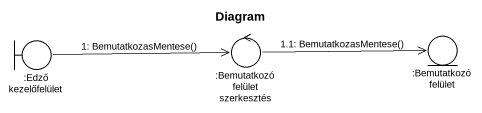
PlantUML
@startuml
title Diagram
boundary ":Edző kezelőfelület" as Edző_kezelőfelület
control ":Bemutatkozó felület szerkesztés" as Bemutatkozó_felület
entity ":Bemutatkozó felület" as Bemutatkozó_felület_2
Edző_kezelőfelület -right-> Bemutatkozó_felület : 1: BemutatkozasMentese()
Bemutatkozó_felület -right-> Bemutatkozó_felület_2 : 1.1: BemutatkozasMentese()
@enduml
